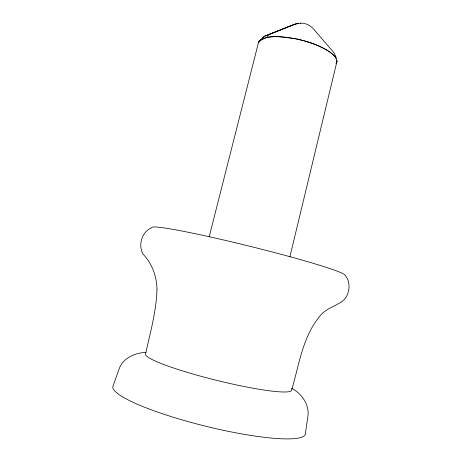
<?xml version="1.0" encoding="UTF-8"?>
<svg xmlns="http://www.w3.org/2000/svg" width="462" height="462" viewBox="0 0 462 462"><rect width="100%" height="100%" fill="white"/><g stroke="black" fill="none" stroke-linecap="round" stroke-linejoin="round"><path stroke-width="0.69" d="M261.273 39.258A8.033 7.692 38.2 0 0 258.541 42.325L209.159 236.942M289.882 256.814L337.017 61.198L336.769 60.568M336.989 61.279L336.093 63.825L337.017 61.198L335.441 57.294A40.512 13.242 13.9 0 0 294.369 38.537C283.05 37.613 267.492 32.935 258.541 42.325M258.518 42.383L258.541 42.365A40.46 13.225 13.9 0 1 261.353 39.495L266.695 37.578M145.975 352.356C135.493 352.731 123.29 357.842 119.352 368.312L112.988 386.192A99.151 16.245 13.9 0 0 203.274 425.623A99.151 16.245 13.9 0 0 305.284 434.459L308.01 415.563C309.24 404.204 301.374 393.214 291.516 388.224M300.462 23.1C305.648 22.886 310.666 25.474 313.923 29.447L334.026 52.743L336.221 57.479M336.613 58.478L336.752 58.917M335.372 57.282A40.448 13.219 13.9 0 0 305.116 41.124A40.448 13.219 13.9 0 0 266.69 37.572A8.351 6.399 80.2 0 1 270.12 34.124L295.362 24.053A19.837 14.801 81.6 0 1 300.739 23.331M296.448 23.839A19.727 17.215 69.1 0 0 293.844 24.607L265.136 35.944A8.229 7.282 66.4 0 0 261.313 39.484M297.343 23.689A19.727 17.215 69.1 0 1 298.25 23.597M262.318 39.12A8.27 6.89 74.1 0 1 265.95 35.638L292.873 24.965A19.473 15.893 76.1 0 1 294.479 24.446M295.305 24.267A19.473 15.893 76.1 0 1 296.136 24.139M156.999 289.339C156.312 311.324 150.277 332.773 145.501 354.146A75.266 8.437 13.9 0 0 215.073 379.966A75.266 8.437 13.9 0 0 291.447 390.615C299.029 365.685 302.281 337.832 319.161 317.03C325.369 307.848 337.104 306.352 344.664 299.255C349.849 292.51 350.981 281.797 345.01 275.179A99.445 5.29 13.9 0 0 247.776 245.772A99.445 5.29 13.9 0 0 151.929 227.622C141.996 231.381 137.867 244.941 142.954 254.002C152.027 263.427 156.768 276.334 156.999 289.339"/></g></svg>
